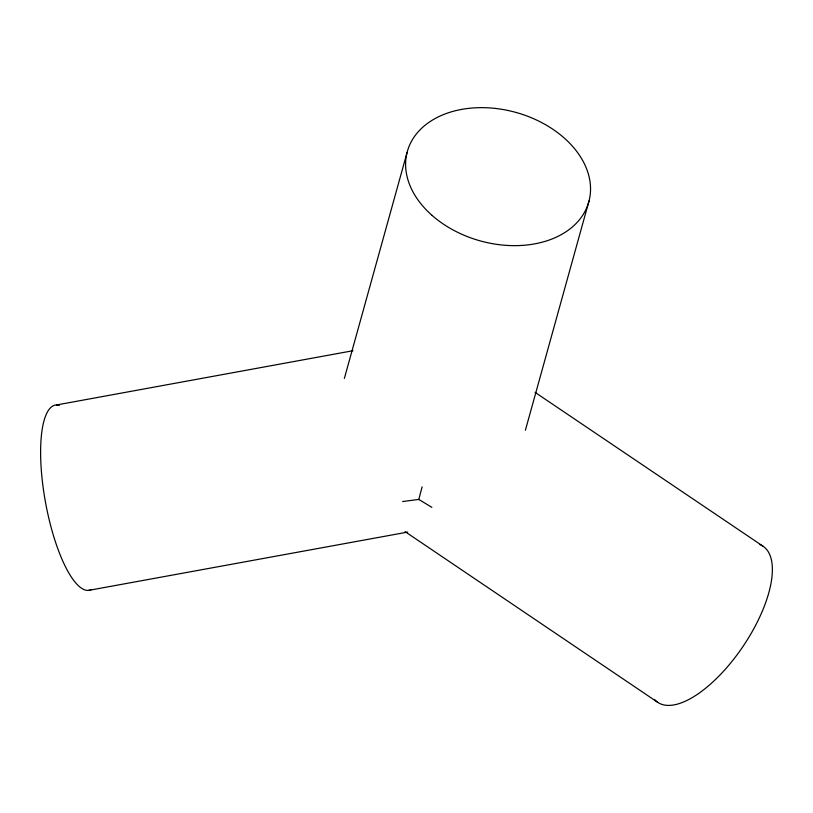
<?xml version="1.0" encoding="UTF-8"?>
<svg xmlns="http://www.w3.org/2000/svg" width="813" height="813" viewBox="0 0 813 813"><rect width="100%" height="100%" fill="white"/><g stroke="black" fill="none" stroke-linecap="round" stroke-linejoin="round"><path stroke-width="1.22" d="M422.14 486.845L418.786 499.426L402.648 501.55M344.356 378.431L407.089 152.488M525.391 430.26L589.059 200.831M56.473 404.976L353.015 350.718M88.261 590.451L407.72 532.088M431.866 507.353L418.786 499.426M535.015 392.323L763.275 546.377M405.087 531.641L657.565 702.208M91.005 589.811A94.156 27.266 79.6 0 1 44.918 499.07A94.156 27.266 79.6 0 1 59.39 405.331M759.647 544.476A94.156 39.4 -56 0 1 742.818 646.721A94.156 39.4 -56 0 1 654.516 699.485M432.069 215.404A94.156 66.666 15.5 0 0 587.149 206.736A94.156 66.666 15.5 0 0 475.005 107.834A94.156 66.666 15.5 0 0 432.069 215.404"/></g></svg>
